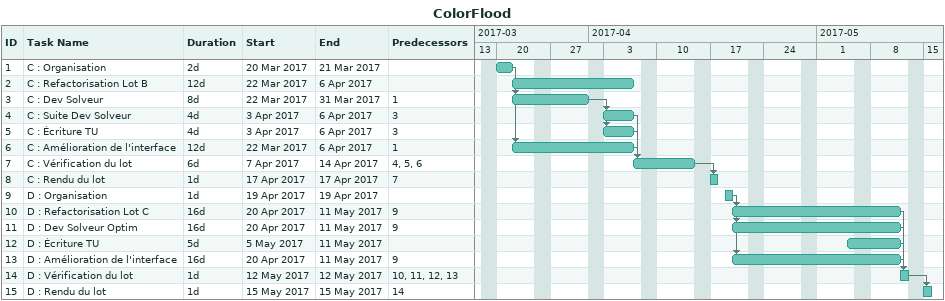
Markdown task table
ColorFlood

| ID | Task | Duration | Start | Finish | Predecessors |
|---|---|---|---|---|---|
| 1 | C : Organisation | 2d | 2017-03-20 | 2017-03-21 |  |
| 2 | C : Refactorisation Lot B | 12d | 2017-03-22 | 2017-04-06 |  |
| 3 | C : Dev Solveur | 8d | 2017-03-22 | 2017-03-31 | 1 |
| 4 | C : Suite Dev Solveur | 4d | 2017-04-03 | 2017-04-06 | 3 |
| 5 | C : Écriture TU | 4d | 2017-04-03 | 2017-04-06 | 3 |
| 6 | C : Amélioration de l'interface | 12d | 2017-03-22 | 2017-04-06 | 1 |
| 7 | C : Vérification du lot | 6d | 2017-04-07 | 2017-04-14 | 4, 5, 6 |
| 8 | C : Rendu du lot | 1d | 2017-04-17 | 2017-04-17 | 7 |
| 9 | D : Organisation | 1d | 2017-04-19 | 2017-04-19 |  |
| 10 | D : Refactorisation Lot C | 16d | 2017-04-20 | 2017-05-11 | 9 |
| 11 | D : Dev Solveur Optim | 16d | 2017-04-20 | 2017-05-11 | 9 |
| 12 | D : Écriture TU | 5d | 2017-05-05 | 2017-05-11 |  |
| 13 | D : Amélioration de l'interface | 16d | 2017-04-20 | 2017-05-11 | 9 |
| 14 | D : Vérification du lot | 1d | 2017-05-12 | 2017-05-12 | 10, 11, 12, 13 |
| 15 | D : Rendu du lot | 1d | 2017-05-15 | 2017-05-15 | 14 |
